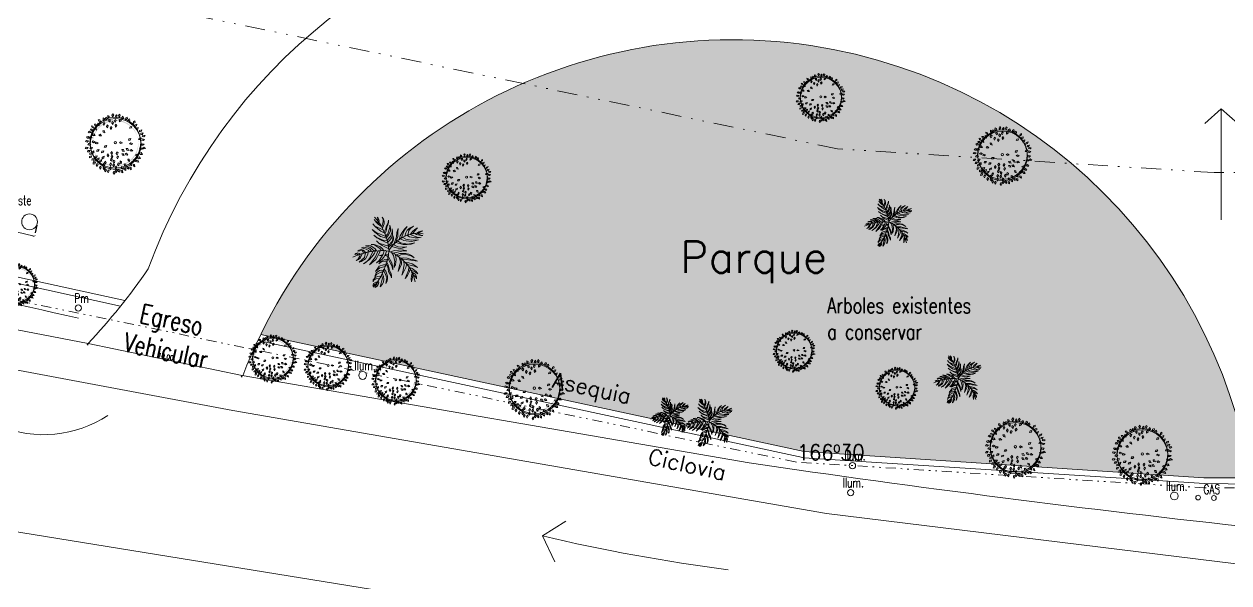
# Model space of a CAD drawing. Header units: millimetres. Extents: x 2828 to 3406, y 849 to 1266.
# Drawn here: x 2897.1 to 2973.6, y 1043.2 to 1078.7 of the extents above; entities that cross this region are included whole.
import ezdxf

# ---------------------------------------------------------------- set-up
doc = ezdxf.new("R2010")
doc.units = ezdxf.units.MM
doc.header["$PDMODE"] = 34
doc.header["$PDSIZE"] = -10
doc.linetypes.add('DASHDOT', pattern=[1, 0.5, -0.25, 0, -0.25])
doc.linetypes.add('DIVIDE2', pattern=[15.875, 6.35, -3.175, 0, -3.175, 0, -3.175])
doc.layers.get('DEFPOINTS').update_dxf_attribs({"lineweight": 5})
for name, color, linetype, lineweight in [('0.05', 64, 'Continuous', 5), ('0.10', 161, 'Continuous', 9), ('0.15', 41, 'Continuous', 13), ('arq cotas', 152, 'Continuous', 13), ('gral texto', 70, 'Continuous', 5), ('LM', 3, 'DIVIDE2', 9)]:
    doc.layers.add(name, color=color, linetype=linetype, lineweight=lineweight)
doc.layers.add('vegetacion', color=7, linetype='Continuous', lineweight=9, true_color=0xbababa)
doc.styles.add('1.500', font='technic_.ttf', dxfattribs={"height": 1.5})
doc.styles.add('100', font='romans.shx', dxfattribs={"width": 0.75, "height": 0.2})
doc.styles.add('250-cts', font='romans.shx', dxfattribs={"width": 0.7, "height": 0.25})
doc.styles.add('500', font='romans.shx', dxfattribs={"width": 0.9, "height": 0.6})
doc.dimstyles.new('250', dxfattribs={"dimtxt": 0.3, "dimasz": 0.15, "dimexe": 0, "dimexo": 0.1, "dimgap": 0.05, "dimtad": 1, "dimzin": 0, "dimdsep": 46, "dimtxsty": '250-cts', "dimblk": 'ARCHTICK', "dimcen": 0.02, "dimclrd": 256, "dimclre": 256, "dimclrt": 256, "dimazin": 0, "dimtfac": 1, "dimtofl": 0, "dimtmove": 1, "dimatfit": 0, "dimldrblk": 'OPEN90', "dimfxl": 1, "dimtolj": 1, "dimtzin": 0, "dimlwd": -1, "dimarcsym": 0})

# ---------------------------------------------------------------- blocks, each defined once
blk = doc.blocks.new('arbol 4')
at = {"true_color": 0x696969}
h = blk.add_hatch(color=251, dxfattribs=at)
edge = h.paths.add_edge_path()
edge.add_arc((25.57420256491475, 1.901866789006204), 1.072975156554359, 0, 360)
edge = h.paths.add_edge_path()
edge.add_arc((25.56345326171888, 1.956929637825009), 1.072975156554359, 0, 360)
edge = h.paths.add_edge_path(flags=16)
edge.add_arc((25.56345326171888, 1.956929637825009), 0.05166035092618262, 0, 360)
at = {"color": 251, "linetype": 'ByBlock', "true_color": 0x696969}
for points in [[(24.57783324601246, 2.827423312819571), (24.6009128599574, 2.753213068520997), (24.67854012916931, 2.72526375573322), (24.64966038718648, 2.821517815781396)], [(24.73675061256287, 2.868100598207799), (24.74044519631058, 2.790472130558152), (24.80856047237327, 2.74391607641359), (24.80479013764916, 2.844338524844311)], [(24.76271882789652, 3.032752334133106), (24.78504963695531, 2.958313339610868), (24.86239139033517, 2.929583386691744), (24.8344828287569, 3.026123511838671)], [(25.01540894095676, 2.905765133773211), (24.98501172255463, 2.834240046900737), (25.02613737098104, 2.76271496002826), (25.06636898357209, 2.854803509376574)], [(24.99846539745554, 3.122930176320472), (24.98657388781954, 3.046128998352433), (25.04401273235957, 2.98690116580291), (25.06038467206424, 3.086051774288484)], [(25.11171345487255, 3.145767749432409), (25.10182874971876, 3.068682591699392), (25.16079255784102, 3.010972745552234), (25.17457335858607, 3.110516570592154)], [(25.2122335885337, 3.236905226566807), (25.2043205418489, 3.159592791403595), (25.26473879234223, 3.10340745507877), (25.27597316293695, 3.203270724052371)], [(25.25838707945583, 3.041504313904489), (25.2527494939175, 2.963992724009818), (25.31479281301302, 2.909607215221005), (25.32308756824583, 3.009757505327325)], [(25.4086301594434, 2.952660458826339), (25.39457771127993, 2.876225142124473), (25.45032358739316, 2.815401180505913), (25.46948490124412, 2.914050699634277)], [(25.44259915457679, 3.307565233331623), (25.40193851103786, 3.241334266211236), (25.43201108530689, 3.164504602100029), (25.48544476626095, 3.249614679719852)], [(25.54736026299397, 3.04881530751816), (25.51696304459184, 2.977290220645686), (25.55808869301825, 2.905765133773211), (25.5983203056093, 2.997853683121522)], [(25.60753797483973, 2.825561803529567), (25.55402693111992, 2.769202268943864), (25.56751372185602, 2.687806547396303), (25.63743509498539, 2.759986081562546)], [(25.61069559355801, 3.266209853552519), (25.56698338182161, 3.201952002018143), (25.59343161941099, 3.123800560962823), (25.6507854239019, 3.206319799223792)], [(25.74136603926636, 3.29378873005639), (25.71096882086424, 3.222263643183911), (25.75209446929064, 3.150738556311437), (25.79232608188169, 3.242827105659748)], [(25.82936570963177, 3.060306728675579), (25.76325493548414, 3.019450952091312), (25.75554585379129, 2.937306402241305), (25.84155775142207, 2.989275980252915)], [(25.92114794778818, 3.194892566526863), (25.86426040835275, 3.141943186967854), (25.87269773664852, 3.059870240744166), (25.94694073070877, 3.127596612311834)], [(26.11310356442183, 3.156674439019602), (26.04877499576312, 3.11306636415928), (26.04453776824511, 3.030669744607455), (26.12828094905441, 3.086221191399533)], [(26.23052306403166, 3.079744812763291), (26.16436507287895, 3.038965539285952), (26.15656097298514, 2.956829962125657), (26.24263293055416, 3.008700008327583)], [(26.48191702370002, 2.974396865165623), (26.41219535769137, 2.940064399077679), (26.39664997672847, 2.859036637530631), (26.48724619607938, 2.902524665907137)], [(24.28449684318464, 2.471293249133057), (24.34010304148665, 2.416999790511418), (24.4216792957889, 2.429347735466806), (24.35048398195757, 2.500271009934438)], [(24.39138757390874, 2.583943598886551), (24.42895997228149, 2.515913136450805), (24.51062898663286, 2.504194386283521), (24.46292975316012, 2.592645879763654)], [(24.44141951976833, 2.739845416846553), (24.46735415095881, 2.666584077494102), (24.54600503198689, 2.641660275133435), (24.51342141190478, 2.736724418084902)], [(24.47855898058807, 2.350346058547952), (24.52838582582806, 2.290704509002928), (24.61079284596277, 2.294734402689559), (24.54713966664436, 2.372497866703263)], [(24.59409160455365, 2.656993278336844), (24.6019982456156, 2.579680187816423), (24.67254228576251, 2.536893561280095), (24.66332162056873, 2.636962851804898)], [(24.78647733905629, 2.329229840032181), (24.83752894958879, 2.270633236028715), (24.91983480941573, 2.276369301645059), (24.85458444154746, 2.352797523303084)], [(24.97426918246369, 2.517331353788621), (24.99691450905382, 2.442987435931625), (25.07437703721047, 2.414584729331931), (25.04606056762466, 2.511005998370194)], [(25.17901749882703, 2.793113121949063), (25.1486202804249, 2.721588035076587), (25.18974592885131, 2.650062948204113), (25.22997754144236, 2.742151497552424)], [(25.35246045088622, 2.721588035076587), (25.32206323248409, 2.650062948204113), (25.3631888809105, 2.578537861331638), (25.40342049350155, 2.67062641067995)], [(26.33780920947589, 2.717992009873412), (26.26112682425679, 2.705357108377442), (26.22274866727373, 2.632320993494527), (26.32206377173816, 2.647663535590602)], [(26.57070656607565, 2.818250830097037), (26.49561604899306, 2.798219774633788), (26.46452122547688, 2.721798122197423), (26.56187395027844, 2.746724625090207)], [(26.55098445652295, 2.559692086055739), (26.6211752994036, 2.593054857439516), (26.63784229482796, 2.6738593639607), (26.54665200070495, 2.631631247373379)], [(26.69722132397596, 2.461333593797449), (26.77088712772955, 2.486096030996545), (26.79706264099903, 2.564339238469695), (26.70149072359325, 2.533276524870684)], [(26.75093314192155, 2.325035087483104), (26.82709393668992, 2.340506424818656), (26.86273581993852, 2.414916190099169), (26.76405835084158, 2.395899337957553)], [(26.81706281603053, 2.244483699891803), (26.89353368403739, 2.230626020252716), (26.95421543277764, 2.286526667658916), (26.85551741933004, 2.305436604577122)], [(24.15418071151803, 1.677068723284962), (24.23161225648365, 1.670421559759166), (24.28680163652808, 1.731750911141019), (24.18676793923449, 1.741350024565007)], [(24.16187853196164, 2.003883390812419), (24.2376426578397, 1.986573677682672), (24.30079590372224, 2.039666281170419), (24.2030564875543, 2.063030572298175)], [(24.21154621706152, 2.224787555267806), (24.26013328220258, 2.164131755547749), (24.34260585387519, 2.166462406167997), (24.28056887932484, 2.245521228328411)], [(24.27130966518425, 1.854915610074093), (24.3456397851132, 1.832225034716702), (24.41243275023282, 1.880659080811746), (24.31661730814128, 1.910962292350379)], [(24.32768083009607, 2.210817440608855), (24.38760355425079, 2.161329097854431), (24.46787266949504, 2.180408567147668), (24.3910337162594, 2.24517475306597)], [(24.49801726863446, 1.732826738154564), (24.42078774189151, 1.741511733132238), (24.36400163721434, 1.681657783169008), (24.46374769279627, 1.669426349540843)], [(24.47168833713295, 1.994394549117845), (24.53910760232186, 1.955736152616067), (24.61500194012451, 1.988096722760987), (24.52832941074318, 2.038956886183797)], [(24.62056703241299, 1.913096600404754), (24.69645928703436, 1.896357585284741), (24.75921116451369, 1.949923982246138), (24.66129867466369, 1.97255201583565)], [(25.03648239420152, 1.74821021427199), (25.11418305714042, 1.749770956901935), (25.16259266286134, 1.816581637818628), (25.06210454001385, 1.815571321362594)], [(25.75133337051489, 1.952039024803927), (25.81889386970652, 1.913627986186359), (25.89466909309408, 1.94626649919128), (25.80781073834911, 1.996808657670622)], [(26.17456703268971, 2.068339868776748), (26.25149021472281, 2.079414750473834), (26.29134381366828, 2.151656342799179), (26.19173758880963, 2.138334047870675)], [(26.36565628656179, 1.911855654958055), (26.29521409219953, 1.944684395295323), (26.22232262336486, 1.906032218361404), (26.31297944409091, 1.862670663631455)], [(26.65412387078677, 2.111131625055254), (26.73139923505867, 2.102864399683566), (26.78786083059927, 2.163024562911549), (26.68805008826549, 2.174716409965536)], [(26.69453742058415, 1.690811485915718), (26.75090824456125, 1.637312335054751), (26.83230111863056, 1.65081629970758), (26.76010683290208, 1.720722441647379)], [(26.78209361287466, 1.843991531232415), (26.85914637684693, 1.833857405570275), (26.91704674655241, 1.892634137348898), (26.8175480419009, 1.906737021643466)], [(26.7980002230084, 2.073069859533428), (26.87407783397346, 2.057194531236062), (26.93621681219346, 2.111470717509438), (26.83805345276202, 2.132984397759166)], [(26.83158828636261, 1.714853826011423), (26.89324405795507, 1.66754214914365), (26.97277877718031, 1.689482647049783), (26.89367074264065, 1.751456854943268)], [(24.24892282225143, 1.522214375921339), (24.32663079297915, 1.523354649608928), (24.37540120928424, 1.589902403170077), (24.27490909067021, 1.589435852832869)], [(24.34839509036459, 1.242952607763641), (24.42217657591149, 1.267368203787397), (24.44871990143626, 1.345487400408282), (24.3530029044693, 1.314874656911844)], [(24.36678052310874, 1.398034062238673), (24.44030694570227, 1.42320734409264), (24.46604526781596, 1.501595454067171), (24.3706482434382, 1.469999705735785)], [(24.45673029231616, 1.131550805195745), (24.53312378079137, 1.145828895309261), (24.56992526670761, 1.219672023933152), (24.47096239775659, 1.202201072564191)], [(24.48577019187462, 1.447855692356785), (24.54862983660913, 1.493555736148374), (24.55015501556645, 1.576047134728805), (24.46828403896355, 1.517771695967337)], [(24.54456011861484, 1.068095379776394), (24.61799319259336, 1.093539683358273), (24.64344221495239, 1.172022192693646), (24.54816237641462, 1.140074799357577)], [(24.59501451292097, 1.255921286244457), (24.67235930754465, 1.263511522296257), (24.71543421809643, 1.333879903630229), (24.61532803741859, 1.325068765063177)], [(24.68086930462621, 1.555273987914425), (24.7584373960733, 1.560071917463562), (24.80402028333534, 1.628842241001141), (24.70366159215813, 1.623644483989581)], [(24.71559551558889, 1.130000869663292), (24.78620430500589, 1.162469743924163), (24.80389592557194, 1.243056117290596), (24.71217681504953, 1.201989240884778)], [(24.82792195322532, 1.053394003035261), (24.90053056032929, 1.081103552167699), (24.92353324878962, 1.160337593678935), (24.82929007651403, 1.125450517960472)], [(24.90653913929263, 1.485211605129051), (24.98368361091323, 1.494622207505088), (25.02508847326506, 1.565986024557101), (24.92521770328661, 1.554818532597678)], [(24.94903803557676, 1.20491579661374), (25.01949599822664, 1.237710680939343), (25.03681495610282, 1.318377964944013), (24.9452866381805, 1.276887597494886)], [(25.22556713087498, 1.428471107218245), (25.18046755436405, 1.365179266217722), (25.2052096208706, 1.28647102550817), (25.26434477578714, 1.367723207175803)], [(25.39112661980247, 1.087353364704321), (25.41155109062699, 1.162337829296928), (25.36111242287405, 1.227630231656744), (25.33373082487801, 1.130939323790821)], [(25.39653433755318, 1.546603768570802), (25.35219444879121, 1.482777416620541), (25.37787547175476, 1.404370515966627), (25.43603527374659, 1.486323679450561)], [(25.39887812053896, 1.366847776784053), (25.36415696890833, 1.297318857849956), (25.40082439088049, 1.223409067047091), (25.44662101113822, 1.312860468074251)], [(25.48110958216218, 1.141120897940253), (25.46624121100246, 1.064840097749388), (25.5213339896212, 1.003423953661098), (25.54154829759532, 1.101863098953404)], [(25.63855191820035, 1.525330957134438), (25.60815469979822, 1.453805870261964), (25.64928034822463, 1.38228078338949), (25.68951196081568, 1.474369332737801)], [(25.65911474241355, 1.341153858437816), (25.62871752401143, 1.26962877156534), (25.66984317243783, 1.198103684692865), (25.71007478502888, 1.290192234041176)], [(25.85879114680777, 1.435762365898114), (25.89124646619486, 1.36514734495934), (25.97182944193981, 1.347440255116686), (25.93078017296691, 1.439167247270267)], [(25.86545998923865, 1.630161894609065), (25.90157635313004, 1.56134738161968), (25.98297753059138, 1.547893559913064), (25.93717113578901, 1.637339955972166)], [(26.01803101079971, 1.445346921141647), (26.06125356224406, 1.380758687032462), (26.14362336558461, 1.376028728444264), (26.08857377289468, 1.460102659703755)], [(26.07096540246562, 1.681266525171492), (26.09652876378468, 1.607874812446059), (26.17505244224749, 1.582553103750218), (26.14295056940547, 1.677781005820921)], [(26.14110355522789, 1.189601575971632), (26.15744524659013, 1.113622775888162), (26.23225792553608, 1.078834558349215), (26.21211333490458, 1.177287994251889)], [(26.2429253113154, 1.611851098027232), (26.29991039633811, 1.559006713049677), (26.38114184146131, 1.573450027551661), (26.30814481688361, 1.642517516108545)], [(26.39132164028218, 1.147598072329812), (26.43460729666889, 1.083052112813563), (26.51698168351392, 1.078402660962854), (26.46184994710118, 1.162422749113654)], [(26.50486957413941, 1.391476815025331), (26.5552502420292, 1.332302350586019), (26.63761611410404, 1.337100280135151), (26.57324077763501, 1.414266980383713)], [(26.54060224156526, 1.122089607567884), (26.58011897618143, 1.05516983004302), (26.66209170385249, 1.045808797580004), (26.61186401542783, 1.132849379427024)], [(26.60309427115798, 1.263296344195976), (26.65271120321603, 1.203480050497287), (26.73513187717856, 1.207220306393712), (26.67175238445173, 1.285206994196455)], [(26.70010104249186, 1.466830703827758), (26.74897441633923, 1.406405359248871), (26.83143504369201, 1.409126011228244), (26.76902487968283, 1.487890565445853)], [(24.51942467152143, 0.9502407763395351), (24.59468315563475, 0.9696312252169391), (24.62642807264135, 1.04578513027014), (24.52886647284913, 1.02168911776317)], [(24.6989202552405, 0.9835284240754426), (24.66852303683837, 0.9120033372029659), (24.70964868526478, 0.8404782503304917), (24.74988029785583, 0.9325667996788027)], [(24.85180038308649, 0.8610417128063239), (24.82140316468436, 0.7895166259338495), (24.86252881311077, 0.7179915390613754), (24.90276042570182, 0.8100800884096864)], [(25.00983324922928, 0.9723168286990582), (24.96691257875923, 0.9075275935970506), (24.99431751147042, 0.8297064738820057), (25.05065473549932, 0.9129230633427066)], [(25.03326324275685, 0.840506639963158), (24.98360862498695, 0.7807216261818832), (25.00246503218922, 0.700399817698576), (25.06744442763786, 0.7770585532730876)], [(25.09728274051879, 1.085471153654716), (25.05531538115371, 1.020060377121919), (25.08385691104729, 0.9426488916566336), (25.13896955359661, 1.026681505587086)], [(25.0959117345102, 0.7286052317339073), (25.05685396722552, 0.6614165440444062), (25.08876362704353, 0.5853315217278778), (25.14013719115007, 0.6717007320041346)], [(25.22014314725343, 0.6875933771405747), (25.18974592885131, 0.6160682902681005), (25.23087157727771, 0.5445432033956239), (25.27110318986876, 0.6366317527439374)], [(25.32206323248409, 0.8306435508855232), (25.29166601408197, 0.759118464013049), (25.33279166250837, 0.6875933771405747), (25.37302327509942, 0.7796819264888859)], [(25.33189762667302, 1.004091886551277), (25.30150040827089, 0.9325667996788027), (25.34262605669729, 0.8610417128063286), (25.38285766928835, 0.9531302621546396)], [(25.4763483031047, 0.9737730044800749), (25.4453601604367, 0.9025019447665459), (25.48589243498047, 0.8306389380738413), (25.52688482505408, 0.9223913632668916)], [(25.49550618454328, 0.6160682902681005), (25.46510896614116, 0.5445432033956239), (25.50623461456756, 0.4730181165231497), (25.54646622715861, 0.5651066658714607)], [(25.57772694919873, 0.8477379095813213), (25.54799719157343, 0.7759328230606402), (25.58978719877705, 0.7047938582907753), (25.62915940811857, 0.7972531071754594)], [(25.6033609247285, 0.7080266671027473), (25.57341459793142, 0.6363116306733905), (25.61498972058537, 0.5650468694872621), (25.65464078853133, 0.6573868737297179)], [(25.70024039083996, 1.013926585996243), (25.66984317243784, 0.9424014991237689), (25.71096882086424, 0.8708764122512924), (25.75120043345529, 0.9629649615996058)], [(25.69981672183464, 0.6994330062314533), (25.69694111060997, 0.6217698888668599), (25.76088054639512, 0.5696267631254546), (25.76560600125422, 0.6700088016040939)], [(25.79575525012913, 1.098658912992611), (25.78409113302077, 1.021822871249277), (25.84170504719287, 0.9627653238537339), (25.85778341782387, 1.061963960792981)], [(25.83507314339928, 0.6717851407571296), (25.83841070626239, 0.5941405040277554), (25.90631116970239, 0.5472717076357072), (25.90300267693123, 0.6477104324799434)], [(25.85701033642699, 0.8365862100386801), (25.85845211928383, 0.7588832486993873), (25.925188607899, 0.7103714140821991), (25.92433213765274, 0.8108609659344703)], [(25.98460290138548, 0.7752431510821494), (25.98309063006879, 0.6975415296436864), (26.04793527066337, 0.6465284960467041), (26.05089841019725, 0.7469780026500494)], [(25.98338430656257, 0.9603516576283551), (25.99393639159947, 0.8833550184804306), (26.06590559059371, 0.843011600098551), (26.05326023066616, 0.9427060254444813)], [(26.12030580497651, 0.8405005308057685), (26.11611486145783, 0.7628972774517704), (26.17916172756284, 0.7096783927871693), (26.185587146303, 0.8099659671259978)], [(26.23513087020523, 0.97637731143278), (26.25282559476545, 0.9007021790480916), (26.32824706548558, 0.8672543276220419), (26.30634904841488, 0.9653326658070053)], [(26.23598319836885, 0.8166840354130651), (26.23634463545428, 0.738968539519806), (26.30240027610213, 0.6895336394065374), (26.30294086834668, 0.7900253869919891)], [(26.39291409420015, 0.9435333491798004), (26.40703678661444, 0.867110980087545), (26.48080491609454, 0.830159389003861), (26.4635352703662, 0.9291575854983973)]]:
    blk.add_lwpolyline(points, close=True, dxfattribs=at)
at = {"color": 251, "true_color": 0x696969}
for centre, radius in [((25.564033794143, 1.957861439996798), 1.192194618393732), ((25.5759774643606, 1.896680496864778), 1.192194618393732), ((25.5634532617189, 1.956929637825009), 0.0574003899179807)]:
    blk.add_circle(centre, radius, dxfattribs=at)
blk = doc.blocks.new('_ARCHTICK')
at = {"color": 0, "linetype": 'ByBlock', "const_width": 0.15}
blk.add_lwpolyline([(-0.5, -0.5), (0.5, 0.5)], dxfattribs=at)
blk = doc.blocks.new('*D273')
at = {"layer": 'arq cotas', "linetype": 'DASHDOT', "lineweight": -2, "transparency": 16777216}
for p, q in [((2894.634086276262, 1066.674520068255), (2894.471984906284, 1065.981564584706)), ((2897.94731393911, 1065.899464879362), (2897.785212569132, 1065.206509395814))]:
    blk.add_line(p, q, dxfattribs=at)
at = {"layer": 'arq cotas', "transparency": 16777216}
blk.add_line((2894.471984906284, 1065.981564584706), (2897.785212569132, 1065.206509395814), dxfattribs=at)
at = {"layer": 'DEFPOINTS', "color": 0, "transparency": 16777216}
for p in [(2894.656864105243, 1066.771891370531), (2897.97009176809, 1065.996836181638), (2897.785212569132, 1065.206509395814)]:
    blk.add_point(p, dxfattribs=at)
at = {"layer": 'arq cotas', "transparency": 16777216, "xscale": 0.15, "yscale": 0.15, "zscale": 0.15}
for p, rotation in [((2894.471984906284, 1065.981564584706), 166.8336944178634), ((2897.785212569132, 1065.206509395814), 346.8336944178635)]:
    blk.add_blockref('_ARCHTICK', p, dxfattribs=dict(at, rotation=rotation))
at = {"layer": 'arq cotas', "transparency": 16777216, "insert": (2896.17415439567, 1065.788779594812), "char_height": 0.3, "attachment_point": 5, "rotation": 346.8336944178634, "style": '250-cts'}
blk.add_mtext('\\A1;3.40', dxfattribs=at)
blk = doc.blocks.new('_Open90')
at = {"color": 0, "linetype": 'ByBlock', "lineweight": -2}
for p, q in [((0, 0), (-1, 0)), ((-0.5, 0.5), (0, 0)), ((0, 0), (-0.5, -0.5))]:
    blk.add_line(p, q, dxfattribs=at)
blk = doc.blocks.new('*D192')
at = {"layer": 'arq cotas', "linetype": 'DASHDOT', "lineweight": -2, "transparency": 16777216}
for p, q in [((2901.174857680259, 1058.28798576849), (2901.195180364564, 1058.385898936667)), ((2910.966174498052, 1056.25571733799), (2910.986497182357, 1056.353630506167))]:
    blk.add_line(p, q, dxfattribs=at)
at = {"layer": 'arq cotas', "transparency": 16777216}
blk.add_line((2901.195180364564, 1058.385898936667), (2910.986497182357, 1056.353630506167), dxfattribs=at)
at = {"layer": 'DEFPOINTS', "color": 0, "transparency": 16777216}
for p in [(2901.195180364564, 1058.385898936668), (2910.986497182357, 1056.353630506168), (2910.986497182357, 1056.353630506167)]:
    blk.add_point(p, dxfattribs=at)
at = {"layer": 'arq cotas', "transparency": 16777216, "xscale": 0.15, "yscale": 0.15, "zscale": 0.15}
for p, rotation in [((2901.195180364564, 1058.385898936667), 168.2742802159559), ((2910.986497182357, 1056.353630506167), 348.2742802159559)]:
    blk.add_blockref('_ARCHTICK', p, dxfattribs=dict(at, rotation=rotation))
at = {"layer": 'arq cotas', "transparency": 16777216, "insert": (2906.131484142071, 1057.565591057773), "char_height": 0.3, "attachment_point": 5, "rotation": 348.2742802159559, "style": '250-cts'}
blk.add_mtext('\\A1;10.00', dxfattribs=at)
blk = doc.blocks.new('trtr')
at = {"layer": 'vegetacion', "color": 8, "true_color": 0x737373}
for points in [[(2930.386985666108, 1068.240470602804), (2930.491659169592, 1068.126285935992), (2930.931287884228, 1067.91867745088), (2930.994091986319, 1067.773351511302), (2930.816147030395, 1067.856394905347), (2930.659136775168, 1067.970579572158), (2930.512593870289, 1068.095144663226)], [(2930.449789768199, 1068.479220360683), (2930.523061220638, 1068.385796542383), (2930.742875577956, 1068.261231451316), (2930.826614380744, 1068.115905511737), (2930.680071475865, 1068.209329330037), (2930.554463271683, 1068.333894421105)], [(2930.617267373774, 1068.603785451751), (2930.669604125516, 1068.551883330473), (2930.71147352691, 1068.479220360683), (2930.721940877259, 1068.396176966638), (2930.71147352691, 1068.323513996849), (2930.648669424819, 1068.406557390894), (2930.659136775168, 1068.479220360683), (2930.648669424819, 1068.541502906217)], [(2930.889418482834, 1068.593405027495), (2930.952222584925, 1068.489600784939), (2930.983624635971, 1068.375416118127), (2930.983624635971, 1068.25085102706), (2930.899885833183, 1068.022481693436), (2930.858016431789, 1068.105525087481), (2930.941755234577, 1068.34427484536), (2930.931287884228, 1068.468839936428)], [(2931.213906343637, 1068.448079087917), (2931.213906343637, 1068.323513996849), (2931.182504292592, 1068.188568481526), (2931.130167540849, 1068.074383814715), (2931.119700190501, 1067.939438299391), (2931.077830789107, 1067.82525363258), (2931.025494037364, 1067.711068965768), (2930.983624635971, 1067.82525363258), (2931.077830789107, 1068.001720844925), (2931.088298139455, 1068.105525087481), (2931.19297164294, 1068.323513996849)], [(2931.287177796076, 1068.167807633015), (2931.318579847122, 1068.022481693436), (2931.318579847122, 1067.877155753858), (2931.276710445728, 1067.742210238535), (2931.203438993288, 1067.617645147468), (2931.109232840152, 1067.513840904911), (2931.088298139455, 1067.617645147468), (2931.182504292592, 1067.711068965768), (2931.297645146425, 1068.043242541948)], [(2932.221388814678, 1068.102929981417), (2932.06437855945, 1067.957604041839), (2931.938770355269, 1067.791517253749), (2931.844564202132, 1067.604669617148), (2931.781760100042, 1067.397061132036), (2931.896900953875, 1067.480104526081), (2932.074845909799, 1067.916082344816)], [(2932.54587667548, 1068.113310405673), (2932.378399069904, 1068.030267011628), (2932.221388814678, 1067.916082344816), (2932.148117362238, 1067.760375980982), (2932.095780610496, 1067.583908768637), (2932.242323515375, 1067.64619131417), (2932.294660267117, 1067.895321496305), (2932.40980112095, 1068.009506163117)], [(2932.755223682449, 1068.030267011628), (2932.619148127919, 1067.947223617583), (2932.493539923738, 1067.843419375027), (2932.399333770602, 1067.698093435449), (2932.535409325132, 1067.739615132471), (2932.598213427223, 1067.853799799283)], [(2930.355583615062, 1067.949818723647), (2930.564930622032, 1067.783731935557), (2931.077830789107, 1067.576123450445), (2931.109232840152, 1067.482699632144), (2930.795212329698, 1067.576123450445), (2930.491659169592, 1067.804492784069)], [(2930.43932241785, 1067.648786420234), (2930.596332673077, 1067.513840904911), (2930.962689935274, 1067.358134541077), (2931.161569591894, 1067.337373692566), (2931.182504292592, 1067.223189025754), (2930.784744979349, 1067.389275813844), (2930.596332673077, 1067.503460480656)], [(2931.412786000258, 1067.970579572158), (2931.433720700955, 1067.814873208324), (2931.423253350607, 1067.65916684449), (2931.381383949213, 1067.503460480656), (2931.297645146425, 1067.378895389588), (2931.182504292592, 1067.264710722776), (2931.140634891198, 1067.368514965333), (2931.32904719747, 1067.565743026189), (2931.412786000258, 1067.82525363258)], [(2931.465122752, 1067.596884298956), (2931.486057452697, 1067.461938783633), (2931.465122752, 1067.337373692566), (2931.339514547818, 1067.109004358942), (2931.234841044334, 1067.025960964897), (2931.213906343637, 1067.098623934687), (2931.412786000258, 1067.306232419799), (2931.454655401652, 1067.451558359378)], [(2931.729423348299, 1067.988745314606), (2931.666619246208, 1067.781136829493), (2931.645684545511, 1067.55276749587), (2931.509608990981, 1067.147930949901), (2931.624749844815, 1067.282876465224), (2931.65615189586, 1067.428202404803), (2931.718955997951, 1067.563147920125), (2931.708488647602, 1067.781136829493)], [(2932.81802778454, 1067.38668070778), (2932.446436847169, 1067.377597836556), (2932.13765001189, 1067.428202404803), (2931.980639756663, 1067.521626223103), (2931.855031552481, 1067.438582829058), (2932.032976508405, 1067.355539435013), (2932.430735821647, 1067.303637313735), (2932.629615478268, 1067.334778586502)], [(2932.954103339071, 1067.532006647359), (2932.807560434192, 1067.511245798847), (2932.378399069904, 1067.677332586937), (2932.20045411398, 1067.635810889915), (2932.336529668511, 1067.55276749587), (2932.640082828616, 1067.490484950336), (2932.797093083844, 1067.490484950336)], [(2933.048309492207, 1067.625430465659), (2932.933168638374, 1067.635810889915), (2932.734288981753, 1067.739615132471), (2932.619148127919, 1067.729234708215), (2932.713354281056, 1067.677332586937), (2932.933168638374, 1067.615050041403)], [(2933.048309492207, 1067.874560647794), (2932.933168638374, 1067.853799799283), (2932.828495134889, 1067.81227810226), (2932.734288981753, 1067.749995556727), (2932.828495134889, 1067.770756405238)], [(2929.580999689275, 1066.787211207018), (2929.664738492063, 1066.849493752552), (2929.769411995548, 1066.870254601063), (2929.863618148684, 1066.849493752552), (2929.947356951472, 1066.787211207018), (2929.999693703214, 1066.704167812974), (2929.947356951472, 1066.704167812974), (2929.89502019973, 1066.673026540207), (2929.874085499032, 1066.756069934251), (2929.811281396941, 1066.818352479785)], [(2929.654271141715, 1066.205907448704), (2929.769411995548, 1066.237048721471), (2929.989226352865, 1066.382374661049), (2930.114834557047, 1066.610743994673), (2930.135769257744, 1066.73530908574), (2929.999693703214, 1066.704167812974), (2929.947356951472, 1066.455037630839)], [(2929.779879345896, 1066.963678419364), (2929.89502019973, 1066.994819692131), (2930.135769257744, 1066.942917570853), (2930.240442761229, 1066.870254601063), (2930.313714213668, 1066.776830782763), (2930.209040710184, 1066.745689509996), (2930.146236608093, 1066.828732904041), (2930.025862079085, 1066.891015449575)], [(2929.89502019973, 1066.122864054659), (2930.209040710184, 1066.340852964027), (2930.324181564017, 1066.496559327861), (2930.407920366804, 1066.579602721906), (2930.470724468895, 1066.683406964462), (2930.523061220638, 1066.787211207018), (2930.376518315759, 1066.776830782763), (2930.209040710184, 1066.403135509561), (2930.125301907396, 1066.288950842749), (2930.020628403911, 1066.195527024448)], [(2929.989226352865, 1067.077863086176), (2930.135769257744, 1067.088243510431), (2930.271844812275, 1067.06748266192), (2930.502126519941, 1066.922156722341), (2930.57539797238, 1066.807972055529), (2930.523061220638, 1066.818352479785), (2930.470724468895, 1066.787211207018), (2930.222124898119, 1066.994819692131)], [(2930.209040710184, 1066.060581509125), (2930.543995921334, 1066.340852964027), (2930.732408227607, 1066.693787388718), (2930.774277629001, 1066.807972055529), (2930.669604125516, 1066.807972055529), (2930.533528570986, 1066.486178903606)], [(2930.30324686332, 1067.150526055965), (2930.460257118547, 1067.150526055965), (2930.753342928304, 1067.046721813409), (2930.868483782137, 1066.942917570853), (2930.962689935274, 1066.818352479785), (2930.837081731092, 1066.818352479785), (2930.763810278653, 1066.932537146597), (2930.428855067501, 1067.140145631709)], [(2930.57539797238, 1067.347754116822), (2930.71147352691, 1067.223189025754), (2931.213906343637, 1067.057102237664), (2931.245308394683, 1066.922156722341), (2930.878951132486, 1067.088243510431), (2930.721940877259, 1067.202428177243)], [(2930.57539797238, 1066.164385751681), (2930.721940877259, 1066.247429145726), (2930.858016431789, 1066.351233388282), (2930.973157285622, 1066.47579847935), (2931.05689608841, 1066.631504843184), (2931.109232840152, 1066.787211207018), (2931.05689608841, 1066.818352479785), (2930.994091986319, 1066.807972055529), (2930.941755234577, 1066.621124418929), (2930.721940877259, 1066.288950842749)], [(2932.189986763632, 1066.815757373721), (2931.970172406314, 1066.857279070744), (2931.530543691678, 1066.826137797977), (2931.321196684709, 1066.753474828188), (2931.467739589587, 1066.680811858398), (2932.00157445736, 1066.815757373721)], [(2932.20045411398, 1067.012985434578), (2931.949237705617, 1067.00130745729), (2931.726806510712, 1067.027258517929), (2931.457272239239, 1067.137550525645), (2931.3840007868, 1067.044126707345), (2931.708488647602, 1066.940322464789), (2931.875966253178, 1066.929942040533)], [(2932.619148127919, 1067.230974343946), (2932.242323515375, 1067.168691798412), (2931.86549890283, 1067.241354768202), (2931.698021297254, 1067.334778586502), (2931.603815144118, 1067.251735192457), (2932.00157445736, 1067.137550525645), (2932.221388814678, 1067.137550525645), (2932.420268471299, 1067.168691798412)], [(2929.423989434048, 1066.610743994673), (2929.486793536139, 1066.662646115951), (2929.570532338927, 1066.693787388718), (2929.654271141715, 1066.673026540207), (2929.717075243805, 1066.621124418929), (2929.654271141715, 1066.610743994673), (2929.601934389972, 1066.56922229765), (2929.528662937533, 1066.64188526744)], [(2929.497260886487, 1066.299331267004), (2929.61240174032, 1066.340852964027), (2929.717075243805, 1066.423896358072), (2929.82174874729, 1066.652265691695), (2929.769411995548, 1066.652265691695), (2929.717075243805, 1066.621124418929), (2929.696140543108, 1066.527700600628), (2929.580999689275, 1066.351233388282)], [(2930.525678058225, 1065.705051978371), (2930.748763462527, 1065.898387380131), (2931.0385782253, 1065.974943009016), (2931.069980276346, 1066.068366827317), (2930.954839422512, 1066.068366827317), (2930.724557714846, 1065.995703857528)], [(2930.703623014149, 1066.120268948595), (2930.797829167285, 1066.192931918384), (2930.90250267077, 1066.244834039662), (2931.017643524603, 1066.265594888174), (2931.132784378436, 1066.265594888174), (2931.164186429482, 1066.359018706474), (2931.028110874951, 1066.348638282219), (2930.787361816936, 1066.224073191151)], [(2930.925399999657, 1066.593227028741), (2930.732408227607, 1066.551056555203), (2930.892689529818, 1066.547812672623)], [(2931.039886644094, 1066.596470911321), (2931.016989315207, 1066.554300437783), (2931.101382327391, 1066.545866343075), (2931.195588480527, 1066.504344646053), (2931.216523181224, 1066.545866343075), (2931.216523181224, 1066.597768464353)], [(2931.373533436451, 1065.372878402191), (2931.373533436451, 1065.507823917514), (2931.342131385406, 1065.642769432837), (2931.279327283315, 1065.767334523904), (2931.195588480527, 1066.057986403061), (2931.122317028088, 1066.182551494129), (2931.101382327391, 1066.151410221362), (2931.101382327391, 1066.099508100084), (2931.164186429482, 1065.985323433272), (2931.206055830876, 1065.850377917949), (2931.226990531572, 1065.715432402626), (2931.342131385406, 1065.497443493258)], [(2931.446804888891, 1065.788095372415), (2931.436337538542, 1065.985323433272), (2931.394468137148, 1066.172171069873), (2931.206055830876, 1066.525105494564), (2931.185121130179, 1066.473203373286), (2931.185121130179, 1066.421301252008), (2931.394468137148, 1066.016464706039)], [(2931.509608990981, 1065.923040887739), (2931.58288044342, 1066.057986403061), (2931.624749844815, 1066.348638282219), (2931.603815144118, 1066.504344646053), (2931.561945742724, 1066.649670585631), (2931.488674290285, 1066.680811858398), (2931.404935487496, 1066.701572706909), (2931.478206939936, 1066.556246767331), (2931.551478392375, 1066.244834039662)], [(2932.587746076874, 1066.442062100519), (2932.451670522344, 1066.556246767331), (2932.305127617465, 1066.62890973712), (2932.13765001189, 1066.670431434143), (2931.802694800739, 1066.660051009887), (2931.645684545511, 1066.597768464353), (2931.739890698648, 1066.525105494564), (2931.875966253178, 1066.587388040098), (2932.179519413284, 1066.618529312865), (2932.462137872692, 1066.525105494564)], [(2931.729423348299, 1065.715432402626), (2931.917835654572, 1066.099508100084), (2931.917835654572, 1066.213692766896), (2931.855031552481, 1066.421301252008), (2931.771292749693, 1066.493964221797), (2931.823629501435, 1066.348638282219), (2931.855031552481, 1066.20331234264), (2931.79222745039, 1065.954182160505)], [(2932.755223682449, 1066.255214463918), (2932.640082828616, 1066.307116585196), (2932.504007274086, 1066.348638282219), (2932.378399069904, 1066.359018706474), (2932.210921464329, 1066.421301252008), (2932.043443858754, 1066.431681676263), (2931.875966253178, 1066.421301252008), (2931.959705055966, 1066.359018706474), (2932.158584712587, 1066.348638282219)], [(2931.92830300492, 1065.507823917514), (2932.043443858754, 1065.705051978371), (2932.13765001189, 1065.912660463483), (2932.20045411398, 1066.130649372851), (2932.043443858754, 1066.244834039662), (2932.053911209102, 1066.057986403061), (2931.991107107011, 1065.684291129859)], [(2932.755223682449, 1065.912660463483), (2932.619148127919, 1066.026845130295), (2932.472605223041, 1066.10988852434), (2932.305127617465, 1066.161790645618), (2932.13765001189, 1066.192931918384), (2932.231856165026, 1066.078747251573), (2932.587746076874, 1065.995703857528)], [(2930.400069854043, 1065.165269917079), (2930.452406605786, 1065.258693735379), (2930.536145408573, 1065.320976280913), (2930.745492415543, 1065.341737129424), (2930.787361816936, 1065.383258826447), (2930.797829167285, 1065.435160947725), (2930.714090364497, 1065.455921796236), (2930.525678058225, 1065.404019674958), (2930.410537204392, 1065.258693735379)], [(2930.483808656831, 1065.435160947725), (2930.588482160316, 1065.561023591824), (2930.808296517634, 1065.673910705604), (2930.923437371467, 1065.663530281348), (2930.923437371467, 1065.715432402626), (2930.954839422512, 1065.756954099649), (2930.839698568679, 1065.77771494816), (2930.735025065194, 1065.767334523904), (2930.55708010927, 1065.642769432837)], [(2930.776894466588, 1064.895378886433), (2930.881567970073, 1065.009563553245), (2930.944372072164, 1065.144509068567), (2930.965306772861, 1065.300215432402), (2930.954839422512, 1065.44554137198), (2930.90250267077, 1065.590867311559), (2930.860633269376, 1065.559726038792), (2930.850165919027, 1065.507823917514), (2930.892035320421, 1065.35211755368)], [(2931.080447626694, 1065.071846098778), (2931.143251728785, 1065.196411189846), (2931.164186429482, 1065.331356705168), (2931.164186429482, 1065.466302220492), (2931.080447626694, 1065.725812826882), (2930.986241473558, 1065.839997493694), (2930.954839422512, 1065.808856220927), (2930.944372072164, 1065.767334523904), (2931.028110874951, 1065.642769432837), (2931.122317028088, 1065.362497977935)], [(2932.106247960844, 1065.331356705168), (2932.231856165026, 1065.487063069003), (2932.326062318162, 1065.663530281348), (2932.388866420253, 1065.860758342205), (2932.294660267117, 1065.923040887739), (2932.284192916768, 1065.767334523904)], [(2932.776158383147, 1065.590867311559), (2932.692419580359, 1065.705051978371), (2932.472605223041, 1065.87113876646), (2932.346997018859, 1065.923040887739), (2932.399333770602, 1065.788095372415), (2932.661017529314, 1065.673910705604)], [(2932.451670522344, 1065.154889492823), (2932.524941974783, 1065.559726038792), (2932.483072573389, 1065.61162816007), (2932.441203171995, 1065.466302220492), (2932.430735821647, 1065.310595856657)], [(2932.702886930707, 1065.320976280913), (2932.702886930707, 1065.414400099213), (2932.671484879662, 1065.507823917514), (2932.619148127919, 1065.590867311559), (2932.451670522344, 1065.694671554115), (2932.493539923738, 1065.559726038792), (2932.68195223001, 1065.404019674958)], [(2930.379135153346, 1064.9265201592), (2930.483808656831, 1065.040704826011), (2930.55708010927, 1065.051085250267), (2930.598949510664, 1065.082226523034), (2930.619884211361, 1065.134128644312), (2930.546612758922, 1065.134128644312), (2930.42100455474, 1065.061465674522)], [(2930.515210707877, 1064.85385718941), (2930.609416861013, 1064.9265201592), (2930.672220963103, 1065.0199439775), (2930.703623014149, 1065.134128644312), (2930.661753612755, 1065.217172038357), (2930.651286262407, 1065.165269917079)]]:
    blk.add_lwpolyline(points, close=True, dxfattribs=at)
for points in [[(2930.481191819244, 1068.603785451751), (2930.638202074471, 1068.41693781515), (2930.784744979349, 1068.209329330037), (2931.015026687016, 1067.75259066279), (2931.182504292592, 1067.275091147032), (2931.224373693985, 1067.025960964897), (2931.255775745031, 1066.797591631274)], [(2931.237457881921, 1066.763855252443), (2931.310729334361, 1066.929942040533), (2931.425870188194, 1067.085648404367), (2931.561945742724, 1067.230974343946), (2931.718955997951, 1067.365919859269), (2931.896900953875, 1067.490484950336), (2932.095780610496, 1067.594289192892), (2932.294660267117, 1067.666952162682), (2932.493539923738, 1067.71885428396), (2932.702886930707, 1067.749995556727), (2932.89129923698, 1067.739615132471), (2933.069244192904, 1067.71885428396)], [(2931.245308394683, 1066.797591631274), (2930.962689935274, 1066.818352479785), (2930.397453016456, 1066.787211207018), (2930.114834557047, 1066.745689509996), (2929.832216097639, 1066.673026540207), (2929.570532338927, 1066.579602721906), (2929.319315930563, 1066.465418055094)], [(2931.237457881921, 1066.774235676699), (2931.195588480527, 1066.483583797542), (2931.122317028088, 1066.192931918384), (2930.90250267077, 1065.622008584326), (2930.755959765891, 1065.35211755368), (2930.598949510664, 1065.102987371545), (2930.42100455474, 1064.874618037921)], [(2931.237457881921, 1066.774235676699), (2931.425870188194, 1066.701572706909), (2931.624749844815, 1066.597768464353), (2931.991107107011, 1066.317497009452), (2932.148117362238, 1066.151410221362), (2932.305127617465, 1065.964562584761), (2932.420268471299, 1065.756954099649), (2932.524941974783, 1065.559726038792), (2932.640082828616, 1065.154889492823)]]:
    blk.add_lwpolyline(points, dxfattribs=at)

msp = doc.modelspace()

# ---------------------------------------------------------------- hatches: boundary and pattern name
at = {"layer": 'vegetacion'}
h = msp.add_hatch(dxfattribs=at)
h.set_pattern_fill('AR-SAND', color=256, scale=0.02, style=0, double=1)
h.set_pattern_definition([(37.50000000000001, (200, 0), (-0.03200062591968091, 0.9788264746586848), [0, -0.7721600000000001, 0, -0.8636, 0, -0.8255]), (7.499999999999999, (200, 0), (0.8990465662760053, 1.433650201136708), [0, -0.41656, 0, -0.69596, 0, -0.2667]), (327.5, (199.37516, 0), (1.581984740482916, 0.002874369357091524), [0, -0.254, 0, -0.9144, 0, -1.1938]), (317.5, (199.37516, 0), (1.527112904944594, 0.4458586465144326), [0, -0.127, 0, -0.59944, 0, -0.6858])])
edge = h.paths.add_edge_path()
edge.add_line((2975.030223894268, 1049.858322952277), (2972.046209016718, 1049.876037505881))
edge.add_line((2972.046209016718, 1049.876037505881), (2946.674617047026, 1051.543815380581))
edge.add_line((2946.674617047026, 1051.543815380581), (2912.158913737209, 1058.95831504254))
edge.add_arc((2942.13194861158, 1044.303162027435), 33.36399750444154, 9.58447999178179, 153.9439293125698, ccw=False)

# ---------------------------------------------------------------- linework, layer by layer
at = {"layer": '0.05'}
for p, q in [((2885.21287671716, 1065.119511429336), (2903.541744002512, 1061.113708423528)), ((2885.127471962057, 1064.728735243002), (2903.249359349857, 1060.768168021972)), ((2912.158913737208, 1058.95831504254), (2946.674617047026, 1051.543815380581)), ((2911.9804441946, 1058.587527987087), (2946.590607421551, 1051.152736893794)), ((2946.648380044555, 1051.144676783473), (2972.088157175522, 1049.505186677372)), ((2946.674617047026, 1051.543815380581), (2972.046209016718, 1049.876037505881)), ((2972.046209016718, 1049.876037505881), (2975.030223894268, 1049.858322952277)), ((2972.088157175522, 1049.505186677372), (2975.093456832865, 1049.469911997631))]:
    msp.add_line(p, q, dxfattribs=at)
for centre, radius in [((2897.483235256711, 1066.110725326541), 0.5000000000000483), ((2900.582724562257, 1060.643923959111), 0.1999999999998181), ((2918.633882339296, 1056.365415923551), 0.25), ((2949.735786273026, 1050.64528905131), 0.2), ((2949.627567349384, 1048.930712666655), 0.2), ((2970.173943908751, 1048.718070801597), 0.25), ((2971.680933814478, 1048.61463200324), 0.1499999999996362), ((2972.682956563673, 1048.588790765282), 0.1499999999996362)]:
    msp.add_circle(centre, radius, dxfattribs=at)
at = {"layer": '0.05', "linetype": 'Continuous'}
for centre, radius, start, end in [((2938.753755793836, 1050.792875013768), 35.92189553842898, 96.86146708300105, 159.9038603804669), ((2942.13194861158, 1044.303162027435), 33.36399750444154, 4.097349127028144, 158.836090329026), ((2873.274218615807, 1084.777759026153), 38.42018198757697, 316.6126566798228, 325.7153864917761)]:
    msp.add_arc(centre, radius, start, end, dxfattribs=at)
at = {"layer": '0.10'}
for p, q in [((2901.195180364564, 1058.385898936668), (2846.53801625835, 1068.89434669535)), ((2857.382772837151, 1064.0326808877), (2910.389956338742, 1054.145870731448)), ((2943.181761473792, 1050.814163500572), (2910.986497182357, 1056.353630506167)), ((2910.389956338742, 1054.145870731448), (2948.077000428841, 1047.596151729242)), ((2935.531700478954, 1040.162649790586), (2885.309588970442, 1048.266594456352)), ((2948.077000428841, 1047.596151729242), (2976.809552144368, 1044.077659089059))]:
    msp.add_line(p, q, dxfattribs=at)
for centre, radius, start, end in [((2455.561790808389, -897.4288321566876), 2007.378597454627, 77.19101732146315, 78.64439907860076), ((3074.556002829924, 1948.824917971524), 907.5695601095218, 261.6769711424058, 263.7283386902182)]:
    msp.add_arc(centre, radius, start, end, dxfattribs=at)
at = {"layer": '0.15'}
for p, q in [((2973.15682170845, 1073.290483638219), (2972.115641050381, 1072.357135290657)), ((2973.15682170845, 1066.244909878506), (2973.15682170845, 1073.290483638219)), ((2973.15682170845, 1073.290483638219), (2974.198002366518, 1072.357135290657)), ((2930.051142478439, 1046.185837449819), (2931.544741155458, 1047.123208506456)), ((2930.051142478439, 1046.185837449819), (2930.838676817981, 1044.540863167218))]:
    msp.add_line(p, q, dxfattribs=at)
for centre, radius, start, end in [((2898.362988025226, 1060.087964878297), 7.484080202567267, 247.910740745621, 303.1991721170899), ((2956.608059850991, 1158.593760221751), 115.502428382407, 256.7073328020078, 262.6549406225698)]:
    msp.add_arc(centre, radius, start, end, dxfattribs=at)
at = {"layer": 'LM', "ltscale": 0.2}
for p, q in [((2948.77841663984, 1070.745513318121), (2899.277460490698, 1081.019844374253)), ((2972.697000230151, 1069.235843994347), (2948.778416639841, 1070.74551331812)), ((2993.566697332355, 1069.321312646386), (2972.697000230151, 1069.235843994347))]:
    msp.add_line(p, q, dxfattribs=at)
at = {"layer": 'LM', "ltscale": 0.1}
for p, q in [((2946.102838737155, 1050.874589813585), (2827.501846822655, 1075.491202285552)), ((2972.107372787194, 1049.23326154738), (2946.102838737155, 1050.874589813585)), ((2993.648603586093, 1049.32148036295), (2972.107372787194, 1049.23326154738))]:
    msp.add_line(p, q, dxfattribs=at)

# ---------------------------------------------------------------- block references
at = {"layer": 'vegetacion'}
for p, xscale, yscale, zscale in [((2919.575658208596, 1071.883151918392), 1.101056028643505, 1.101056028643505, 1.101056028643505), ((2868.323587325915, 1068.48670012898), 1.353830183344423, 1.353830183344423, 1.353830183344423), ((2925.478253352774, 1067.791927549049), 1.321267234372206, 1.321267234372206, 1.321267234372206), ((2897.089560487277, 1066.794337941444), 1.101056028643505, 1.101056028643505, 1.101056028643505), ((2871.719676327943, 1060.251339326069), 0.9747577320079844, 0.9747577320079844, 0.9747577320079844), ((2885.242938164194, 1055.35935550729), 1.083064146675538, 1.083064146675538, 1.083064146675538), ((2921.801262921897, 1056.105958274897), 0.9476811283410957, 0.9476811283410957, 0.9476811283410957), ((2888.750753150452, 1054.883931502792), 1.083064146675538, 1.083064146675538, 1.083064146675538), ((2893.053371953958, 1053.959663340623), 1.083064146675538, 1.083064146675538, 1.083064146675538), ((2894.926585912123, 1052.909131657517), 1.353830183344423, 1.353830183344423, 1.353830183344423), ((2928.332431460472, 1053.758364665653), 0.9476811283410957, 0.9476811283410957, 0.9476811283410957), ((2925.475444865046, 1049.188596332418), 1.353830183344423, 1.353830183344423, 1.353830183344423), ((2933.530826206157, 1048.733487548762), 1.353830183344423, 1.353830183344423, 1.353830183344423)]:
    msp.add_blockref('arbol 4', p, dxfattribs=dict(at, xscale=xscale, yscale=yscale, zscale=zscale))
at = {"layer": 'vegetacion', "color": 8, "true_color": 0x737373}
for p, xscale, yscale, zscale in [((607.0451611351255, 212.6589105103826), 0.8, 0.8, 0.8), ((-573.6187426573015, -207.3191008978919), 1.191959483451195, 1.191959483451195, 1.191959483451195), ((611.4560872311267, 202.7170300012141), 0.8, 0.8, 0.8), ((1062.15960251336, 371.047797808783), 0.6400000000000001, 0.6400000000000001, 0.6400000000000001), ((595.6398527099936, 199.9798899435047), 0.8, 0.8, 0.8)]:
    msp.add_blockref('trtr', p, dxfattribs=dict(at, xscale=xscale, yscale=yscale, zscale=zscale))

# ---------------------------------------------------------------- texts
at = {"layer": '0.15', "insert": (2946.214436280738, 1051.979691281521), "char_height": 1, "attachment_point": 1, "style": '500'}
msp.add_mtext_dynamic_manual_height_columns('166º30', width=53.27531914754854, gutter_width=10, heights=[0], dxfattribs=at)
at = {"layer": 'gral texto'}
for s, insert, char_height, attachment_point, style in [('\\PBiposte', (2896.575590231282, 1067.873169301747), 0.6, 5, '250-cts'), ('{\\Fromans|c0;Parque}', (2938.786766052901, 1064.87938946649), 2, 1, '1.500'), ('\\PPm', (2900.786240982904, 1061.768168021972), 0.6, 5, '250-cts'), ('Arboles existentes \\Pa conservar ', (2948.142964835743, 1061.310234222657), 1, 1, '100'), ('Ilum.', (2918.789719239883, 1057.001302072845), 0.6, 5, '250-cts'), ('Ilum.', (2949.893127503128, 1051.275044117692), 0.6, 5, '250-cts'), ('Ilum.', (2949.784908579487, 1049.560467733038), 0.6, 5, '250-cts'), ('Ilum.', (2970.329780809338, 1049.353956950891), 0.6, 5, '250-cts'), ('GAS', (2972.552458720113, 1049.140861372006), 0.6, 5, '250-cts')]:
    msp.add_mtext_dynamic_manual_height_columns(s, width=53.27531914754854, gutter_width=10, heights=[0], dxfattribs=dict(at, insert=insert, char_height=char_height, attachment_point=attachment_point, style=style))
at = {"layer": 'gral texto', "attachment_point": 1}
for s, insert, char_height, rotation, style in [(' Egreso \\PVehicular', (2904.057167540363, 1061.048207225811), 1.2, 347.744807197349, '100'), ('{\\Fromans|c0;Asequia }', (2930.830346721128, 1056.590463178364), 1, 347.7809800115731, '1.500'), ('{\\Fromans|c0;Ciclovia}', (2936.903304483044, 1051.731559953658), 1, 347.7809800115731, '1.500')]:
    msp.add_mtext_dynamic_manual_height_columns(s, width=53.27531914754854, gutter_width=10, heights=[0], dxfattribs=dict(at, insert=insert, char_height=char_height, rotation=rotation, style=style))

# ---------------------------------------------------------------- dimensions: what is measured, and where the dimension line sits
at = {"layer": 'arq cotas'}
for p1, p2, distance, picture, middle in [((2894.656864105243, 1066.771891370531), (2897.970091768091, 1065.996836181638), -0.8116629513526975, '*D273', (2896.17415439567, 1065.788779594812)), ((2901.195180364564, 1058.385898936669), (2910.986497182357, 1056.353630506168), -8.903100479073418e-13, '*D192', (2906.131484142071, 1057.565591057773))]:
    dim = msp.add_aligned_dim(p1=p1, p2=p2, distance=distance, dimstyle='250', dxfattribs=at)
    dim.commit()
    dim.dimension.update_dxf_attribs({"geometry": picture, "text_midpoint": middle})

doc.saveas('drawing.dxf')
